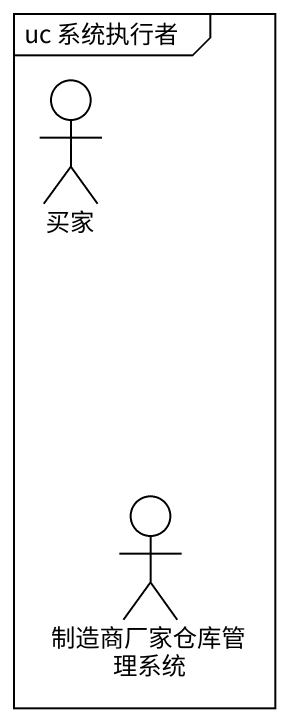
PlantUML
@startuml
mainframe uc 系统执行者
actor 买家
actor 制造商厂家仓库管理系统
@enduml
